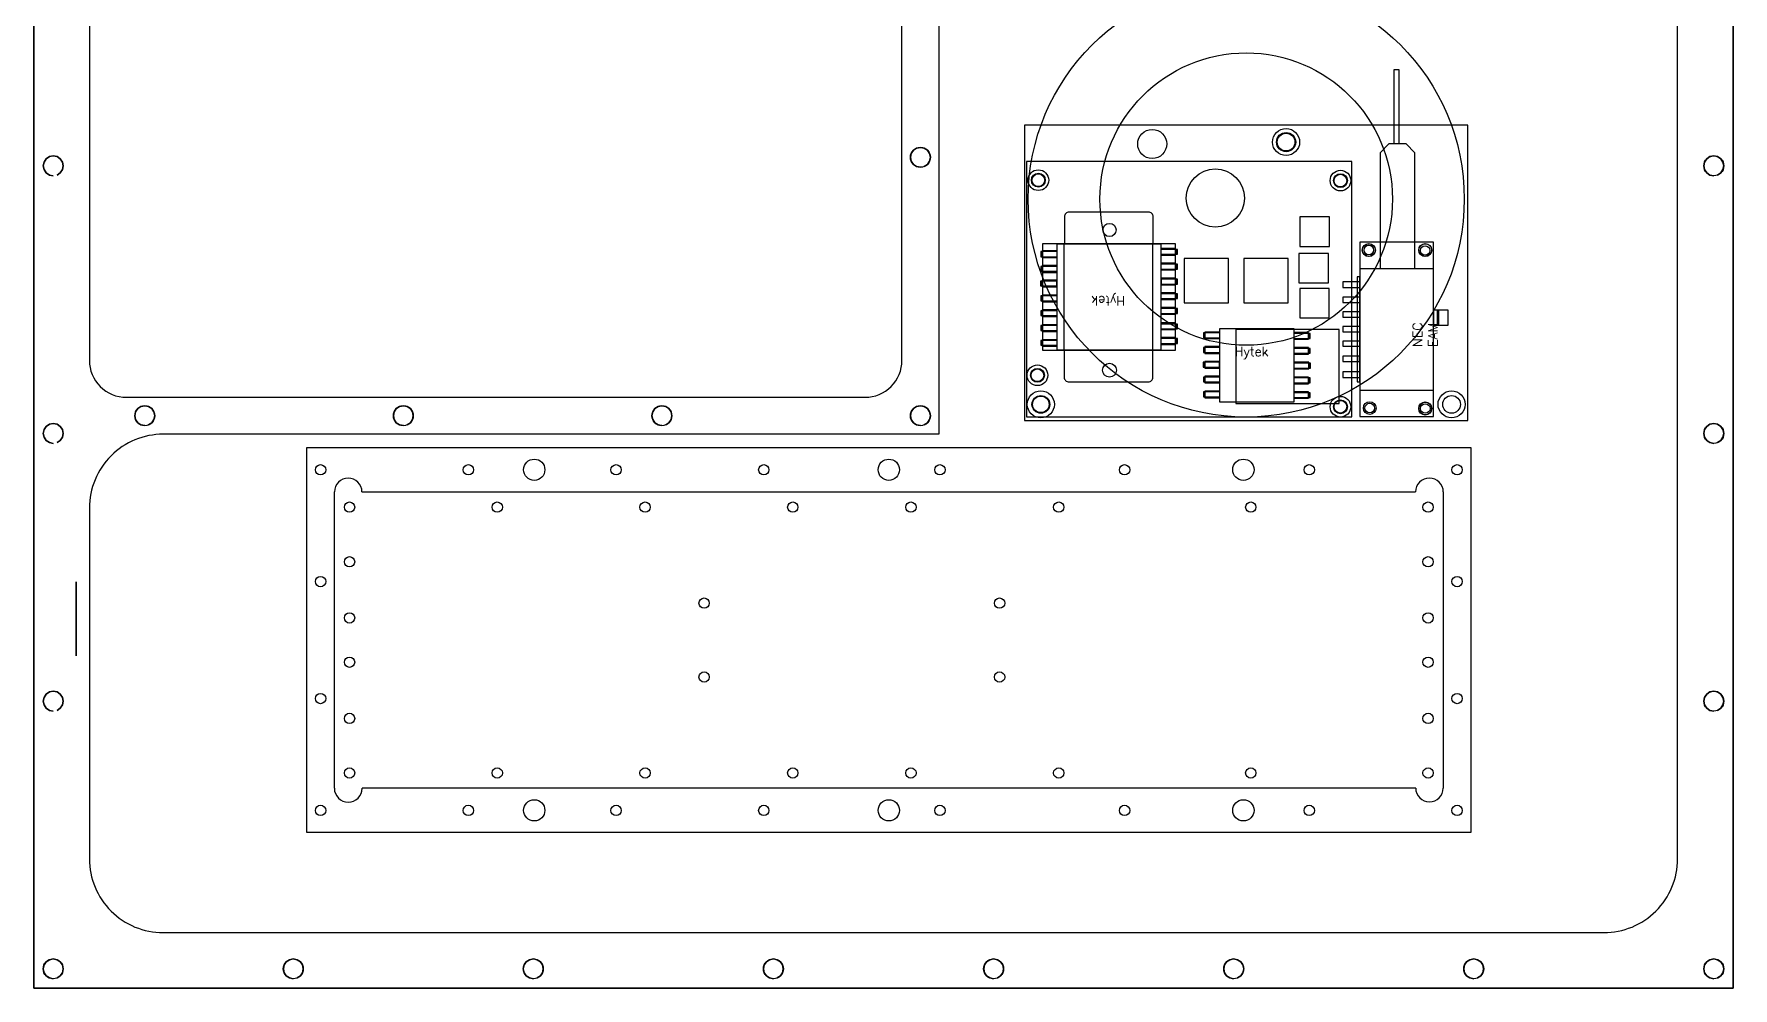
# Model space of a CAD drawing. Extents: x -6.9 to 11.5, y 0 to 13.
# Drawn here: x 0 to 11.5, y 0 to 6.46 of the extents above; entities that cross this region are included whole.
import ezdxf

# ---------------------------------------------------------------- set-up
doc = ezdxf.new("R2010")
doc.units = 0
doc.header["$MEASUREMENT"] = 0
doc.layers.get('0').update_dxf_attribs({"linetype": 'CONTINUOUS'})
for name, color, linetype in [('OTX', 6, 'CONTINUOUS'), ('PAM_INBOX', 5, 'CONTINUOUS'), ('PAXBOX', 1, 'CONTINUOUS')]:
    doc.layers.add(name, color=color, linetype=linetype)
doc.styles.get("Standard").update_dxf_attribs({"font": 'txt.shx'})

# ---------------------------------------------------------------- blocks, each defined once
blk = doc.blocks.new('PAM')
at = {"color": 7, "linetype": 'CONTINUOUS'}
for p, q in [((0, 0, -0.68), (0, 2.606, -0.68)), ((0, 2.606, -0.68), (7.88, 2.606, -0.68)), ((7.88, 2.606, -0.68), (7.88, 0, -0.68)), ((0.187, 0.3, -0.68), (0.187, 2.306, -0.68)), ((0.374, 2.306, -0.68), (7.505, 2.306, -0.68)), ((7.693, 2.306, -0.68), (7.693, 0.3, -0.68)), ((7.506, 0.3, -0.68), (0.375, 0.3, -0.68)), ((7.88, 0, -0.68), (0, 0, -0.68))]:
    blk.add_line(p, q, dxfattribs=at)
for centre, radius in [((0.094, 2.456), 0.035), ((1.094, 2.456), 0.035), ((1.54, 2.456), 0.072), ((2.094, 2.456), 0.035), ((3.094, 2.456), 0.035), ((3.94, 2.456), 0.072), ((4.286, 2.456), 0.035), ((5.536, 2.456), 0.035), ((6.34, 2.456), 0.072), ((6.786, 2.456), 0.035), ((7.786, 2.456), 0.035), ((0.094, 1.699), 0.035), ((7.786, 1.699), 0.035), ((0.094, 0.907), 0.035), ((7.786, 0.907), 0.035), ((0.094, 0.15), 0.035), ((1.094, 0.15), 0.035), ((1.54, 0.15), 0.072), ((2.094, 0.15), 0.035), ((3.094, 0.15), 0.035), ((3.94, 0.15), 0.072), ((4.286, 0.15), 0.035), ((5.536, 0.15), 0.035), ((6.34, 0.15), 0.072), ((6.786, 0.15), 0.035), ((7.786, 0.15), 0.035)]:
    blk.add_circle(centre, radius)
for centre in [(0.29, 2.203, -0.68), (1.29, 2.203, -0.68), (2.29, 2.203, -0.68), (3.29, 2.203, -0.68), (4.09, 2.203, -0.68), (5.09, 2.203, -0.68), (6.39, 2.203, -0.68), (7.59, 2.203, -0.68), (0.29, 1.833, -0.68), (7.59, 1.833, -0.68), (2.69, 1.553, -0.68), (4.69, 1.553, -0.68), (0.29, 1.453, -0.68), (7.59, 1.453, -0.68), (0.29, 1.153, -0.68), (7.59, 1.153, -0.68), (2.69, 1.053, -0.68), (4.69, 1.053, -0.68), (0.29, 0.773, -0.68), (7.59, 0.773, -0.68), (0.29, 0.403, -0.68), (1.29, 0.403, -0.68), (2.29, 0.403, -0.68), (3.29, 0.403, -0.68), (4.09, 0.403, -0.68), (5.09, 0.403, -0.68), (6.39, 0.403, -0.68), (7.59, 0.403, -0.68)]:
    blk.add_circle(centre, 0.035, dxfattribs=at)
for centre, radius, start, end in [((0.281, 2.306, -0.68), 0.093, 0, 180), ((7.599, 2.306, -0.68), 0.094, 0, 180), ((0.281, 0.3, -0.68), 0.094, 180, 360), ((7.599, 0.3, -0.68), 0.093, 180, 360)]:
    blk.add_arc(centre, radius, start, end)
blk = doc.blocks.new('OTX')
for p, q in [((0.472, 2.732, 1), (1.197, 2.732, 1)), ((0.472, 2.132, 1), (1.197, 2.133, 1))]:
    blk.add_line(p, q)
for points in [[(0, 0), (2, 0), (2, 3), (0, 3)], [(0.117, 1.57), (0.117, 0.87), (0.617, 0.87), (0.617, 1.57)]]:
    blk.add_lwpolyline(points, close=True)
for points, elevation in [([(0.025, 0.786), (1.755, 0.786), (1.755, 2.986), (0.025, 2.986)], 1), ([(1.197, 1.979), (1.197, 2.879), (0.477, 2.879), (0.477, 1.979)], 1), ([(0.548, 2.78), (0.548, 2.88), (0.503, 2.88), (0.503, 2.78)], 0.875), ([(0.51, 2.891), (0.51, 2.78), (0.543, 2.78), (0.543, 2.891)], 0.875), ([(0.538, 2.888), (0.538, 2.883), (0.514, 2.883), (0.514, 2.888)], 0.875), ([(0.648, 2.78), (0.648, 2.88), (0.603, 2.88), (0.603, 2.78)], 0.875), ([(0.61, 2.891), (0.61, 2.78), (0.643, 2.78), (0.643, 2.891)], 0.875), ([(0.638, 2.888), (0.638, 2.883), (0.614, 2.883), (0.614, 2.888)], 0.875), ([(0.749, 2.78), (0.749, 2.88), (0.704, 2.88), (0.704, 2.78)], 0.875), ([(0.711, 2.891), (0.711, 2.78), (0.744, 2.78), (0.744, 2.891)], 0.875), ([(0.739, 2.888), (0.739, 2.883), (0.715, 2.883), (0.715, 2.888)], 0.875), ([(0.849, 2.78), (0.849, 2.88), (0.804, 2.88), (0.804, 2.78)], 0.875), ([(0.811, 2.891), (0.811, 2.78), (0.844, 2.78), (0.844, 2.891)], 0.875), ([(0.839, 2.888), (0.839, 2.883), (0.815, 2.883), (0.815, 2.888)], 0.875), ([(0.95, 2.781), (0.95, 2.881), (0.905, 2.881), (0.905, 2.781)], 0.875), ([(0.912, 2.893), (0.912, 2.781), (0.945, 2.781), (0.945, 2.893)], 0.875), ([(0.94, 2.89), (0.94, 2.884), (0.916, 2.884), (0.916, 2.89)], 0.875), ([(1.05, 2.78), (1.05, 2.88), (1.004, 2.88), (1.004, 2.78)], 0.875), ([(1.011, 2.891), (1.011, 2.78), (1.044, 2.78), (1.044, 2.891)], 0.875), ([(1.039, 2.888), (1.039, 2.883), (1.016, 2.883), (1.016, 2.888)], 0.875), ([(1.149, 2.78), (1.149, 2.88), (1.104, 2.88), (1.104, 2.78)], 1), ([(1.11, 2.891), (1.11, 2.78), (1.144, 2.78), (1.144, 2.891)], 1), ([(1.139, 2.888), (1.139, 2.883), (1.115, 2.883), (1.115, 2.888)], 1), ([(0.477, 2.078), (0.477, 2.779), (1.197, 2.779), (1.197, 2.078)], 1.062), ([(0.516, 2.078), (0.516, 1.978), (0.562, 1.978), (0.562, 2.078)], 0.875), ([(0.555, 1.966), (0.555, 2.078), (0.522, 2.078), (0.522, 1.966)], 0.875), ([(0.616, 2.078), (0.616, 1.978), (0.661, 1.978), (0.661, 2.078)], 0.875), ([(0.654, 1.966), (0.654, 2.078), (0.621, 2.078), (0.621, 1.966)], 0.875), ([(0.721, 2.078), (0.721, 1.978), (0.766, 1.978), (0.766, 2.078)], 0.875), ([(0.759, 1.966), (0.759, 2.078), (0.726, 2.078), (0.726, 1.966)], 0.875), ([(0.82, 2.078), (0.82, 1.978), (0.865, 1.978), (0.865, 2.078)], 0.875), ([(0.859, 1.966), (0.859, 2.078), (0.826, 2.078), (0.826, 1.966)], 0.875), ([(0.919, 2.076), (0.919, 1.976), (0.965, 1.976), (0.965, 2.076)], 0.875), ([(0.958, 1.964), (0.958, 2.076), (0.925, 2.076), (0.925, 1.964)], 0.875), ([(1.02, 2.078), (1.02, 1.978), (1.066, 1.978), (1.066, 2.078)], 0.875), ([(1.059, 1.966), (1.059, 2.078), (1.026, 2.078), (1.026, 1.966)], 0.875), ([(1.12, 2.078), (1.12, 1.978), (1.166, 1.978), (1.166, 2.078)], 0.875), ([(1.159, 1.966), (1.159, 2.078), (1.126, 2.078), (1.126, 1.966)], 0.875), ([(0.527, 1.969), (0.527, 1.974), (0.55, 1.974), (0.55, 1.969)], 0.875), ([(0.626, 1.969), (0.626, 1.974), (0.65, 1.974), (0.65, 1.969)], 0.875), ([(0.731, 1.969), (0.731, 1.974), (0.755, 1.974), (0.755, 1.969)], 0.875), ([(0.831, 1.969), (0.831, 1.974), (0.854, 1.974), (0.854, 1.969)], 0.875), ([(0.93, 1.968), (0.93, 1.973), (0.953, 1.973), (0.953, 1.968)], 0.875), ([(1.031, 1.969), (1.031, 1.974), (1.054, 1.974), (1.054, 1.969)], 0.875), ([(1.131, 1.969), (1.131, 1.974), (1.154, 1.974), (1.154, 1.969)], 0.875), ([(0.797, 1.62), (1.097, 1.62), (1.097, 1.92), (0.797, 1.92)], 1.062), ([(0.2, 1.679), (0.2, 1.779), (0.155, 1.779), (0.155, 1.679)], 0.938), ([(0.162, 1.79), (0.162, 1.679), (0.195, 1.679), (0.195, 1.79)], 0.938), ([(0.19, 1.787), (0.19, 1.782), (0.166, 1.782), (0.166, 1.787)], 0.938), ([(0.3, 1.679), (0.3, 1.779), (0.255, 1.779), (0.255, 1.679)], 0.938), ([(0.262, 1.79), (0.262, 1.679), (0.295, 1.679), (0.295, 1.79)], 0.938), ([(0.29, 1.787), (0.29, 1.782), (0.266, 1.782), (0.266, 1.787)], 0.938), ([(0.401, 1.68), (0.401, 1.78), (0.356, 1.78), (0.356, 1.68)], 0.938), ([(0.363, 1.792), (0.363, 1.68), (0.396, 1.68), (0.396, 1.792)], 0.938), ([(0.391, 1.789), (0.391, 1.783), (0.367, 1.783), (0.367, 1.789)], 0.938), ([(0.501, 1.679), (0.501, 1.779), (0.455, 1.779), (0.455, 1.679)], 0.938), ([(0.462, 1.79), (0.462, 1.679), (0.495, 1.679), (0.495, 1.79)], 0.938), ([(0.49, 1.787), (0.49, 1.782), (0.467, 1.782), (0.467, 1.787)], 0.938), ([(0.6, 1.679), (0.6, 1.779), (0.555, 1.779), (0.555, 1.679)], 0.938), ([(0.561, 1.79), (0.561, 1.679), (0.595, 1.679), (0.595, 1.79)], 0.938), ([(0.59, 1.787), (0.59, 1.782), (0.566, 1.782), (0.566, 1.787)], 0.938), ([(0.624, 1.678), (0.624, 1.178), (0.124, 1.178), (0.124, 1.678)], 0.938), ([(0.797, 1.217), (1.097, 1.217), (1.097, 1.517), (0.797, 1.517)], 1.062), ([(0.151, 1.178), (0.151, 1.078), (0.196, 1.078), (0.196, 1.178)], 0.938), ([(0.189, 1.067), (0.189, 1.178), (0.156, 1.178), (0.156, 1.067)], 0.938), ([(0.25, 1.178), (0.25, 1.078), (0.295, 1.078), (0.295, 1.178)], 0.938), ([(0.289, 1.067), (0.289, 1.178), (0.256, 1.178), (0.256, 1.067)], 0.938), ([(0.35, 1.177), (0.35, 1.077), (0.395, 1.077), (0.395, 1.177)], 0.938), ([(0.388, 1.065), (0.388, 1.177), (0.355, 1.177), (0.355, 1.065)], 0.938), ([(0.451, 1.178), (0.451, 1.078), (0.496, 1.078), (0.496, 1.178)], 0.938), ([(0.489, 1.067), (0.489, 1.178), (0.456, 1.178), (0.456, 1.067)], 0.938), ([(0.551, 1.178), (0.551, 1.078), (0.596, 1.078), (0.596, 1.178)], 0.938), ([(0.589, 1.067), (0.589, 1.178), (0.556, 1.178), (0.556, 1.067)], 0.938), ([(0.161, 1.07), (0.161, 1.075), (0.185, 1.075), (0.185, 1.07)], 0.938), ([(0.261, 1.07), (0.261, 1.075), (0.284, 1.075), (0.284, 1.07)], 0.938), ([(0.36, 1.068), (0.36, 1.074), (0.384, 1.074), (0.384, 1.068)], 0.938), ([(0.461, 1.07), (0.461, 1.075), (0.484, 1.075), (0.484, 1.07)], 0.938), ([(0.561, 1.07), (0.561, 1.075), (0.585, 1.075), (0.585, 1.07)], 0.938), ([(0.695, 0.938), (0.895, 0.938), (0.895, 1.138), (0.695, 1.138)], 0.938), ([(0.932, 0.943), (1.132, 0.943), (1.132, 1.143), (0.932, 1.143)], 0.938), ([(1.179, 0.937), (1.379, 0.937), (1.379, 1.137), (1.179, 1.137)], 0.938), ([(0.293, 0.732), (0.33, 0.732), (0.33, 0.845), (0.293, 0.845)], 0.938), ([(0.4, 0.733), (0.437, 0.733), (0.437, 0.846), (0.4, 0.846)], 0.938), ([(0.503, 0.732), (0.539, 0.732), (0.539, 0.845), (0.503, 0.845)], 0.938), ([(0.601, 0.732), (0.637, 0.732), (0.637, 0.845), (0.601, 0.845)], 0.938), ([(0.7, 0.732), (0.736, 0.732), (0.736, 0.845), (0.7, 0.845)], 0.938), ([(0.8, 0.732), (0.837, 0.732), (0.837, 0.845), (0.8, 0.845)], 0.938), ([(0.902, 0.732), (0.939, 0.732), (0.939, 0.845), (0.902, 0.845)], 0.938), ([(0.263, 0.732), (0.973, 0.732), (0.973, 0.75), (0.263, 0.75)], 0.938), ([(1.03, 0.358), (1.813, 0.358), (1.873, 0.418), (1.873, 0.534), (1.813, 0.594), (1.03, 0.594)], 1), ([(1.873, 0.498), (2.377, 0.498), (2.377, 0.466), (1.873, 0.466)], 1.058), ([(0.647, 0.132), (0.747, 0.132), (0.747, 0.232), (0.647, 0.232)], 1.012), ([(0.647, 0.196), (0.747, 0.196), (0.747, 0.207), (0.647, 0.207)], 0.938)]:
    blk.add_lwpolyline(points, close=True, dxfattribs=dict(elevation=elevation))
at = {"elevation": 1}
for points in [[(0.477, 2.132), (0.477, 2.732), (0.293, 2.732, 0.414214), (0.262, 2.7), (0.262, 2.163, 0.414214), (0.293, 2.132)], [(1.412, 2.161), (1.412, 2.699, 0.414214), (1.38, 2.73), (1.197, 2.73), (1.197, 2.13), (1.38, 2.13, 0.414214)]]:
    blk.add_lwpolyline(points, format="xyb", close=True, dxfattribs=at)
at = {"ltscale": 1.5, "elevation": 1}
for points in [[(0.027, 0.232), (1.208, 0.232), (1.208, 0.732), (0.027, 0.732)], [(0.207, 0.232), (1.028, 0.232), (1.028, 0.732), (0.207, 0.732)]]:
    blk.add_lwpolyline(points, close=True, dxfattribs=at)
for centre, radius in [((0.11, 2.89, 0.938), 0.0915), ((1.5, 1.5, 0.71), 1.476), ((0.11, 2.89, 0.938), 0.06), ((0.11, 2.89), 0.056), ((0.307, 2.913, 1), 0.07), ((0.307, 2.913, 1), 0.047), ((0.307, 2.913), 0.047), ((0.307, 2.913, 1), 0.043), ((1.628, 2.907, 1), 0.07), ((1.628, 2.907), 0.047), ((1.628, 2.907, 1), 0.043), ((0.341, 2.425), 0.047), ((1.5, 1.5, 0.71), 0.99), ((1.291, 2.425), 0.0445), ((1.873, 2.136, 0.062), 0.0985), ((1.507, 1.709, 1.647), 0.197), ((1.886, 1.23), 0.0915), ((1.886, 1.23), 0.065), ((1.886, 1.23), 0.06), ((0.094, 0.862, 1), 0.07), ((1.625, 0.862), 0.07), ((0.094, 0.862, 1), 0.047), ((0.094, 0.862, 1.062), 0.043), ((0.094, 0.862), 0.043), ((1.625, 0.862), 0.047), ((1.625, 0.862), 0.043), ((0.085, 0.664), 0.043), ((0.085, 0.664), 0.0323), ((1.155, 0.67, 1), 0.0441), ((1.155, 0.67, 1), 0.043), ((1.155, 0.67, 1), 0.0323), ((0.082, 0.288, 1), 0.0441), ((0.082, 0.288), 0.043), ((0.082, 0.288, 1), 0.0323), ((1.155, 0.288, 1), 0.0441), ((1.155, 0.288), 0.043), ((1.152, 0.289, 1), 0.0323), ((0.11, 0.11, 0.938), 0.0915), ((0.11, 0.11, 0.938), 0.06)]:
    blk.add_circle(centre, radius)
at = {"color": 5}
blk.add_circle((0.11, 0.11), 0.06, dxfattribs=at)
at = {"char_height": 0.0625, "width": 0.2054, "attachment_point": 1}
for insert, rotation in [((0.78, 2.32, 0.875), 90), ((0.499, 1.577, 0.938), 270)]:
    blk.add_mtext('Hytek', dxfattribs=dict(at, insert=insert, rotation=rotation))
at = {"insert": (0.499, 0.372), "char_height": 0.0625, "width": 0.2054, "attachment_point": 1}
blk.add_mtext('NEC EAM', dxfattribs=at)
blk = doc.blocks.new('DA15')
at = {"layer": 'PAXBOX'}
blk.add_lwpolyline([(0.162, 0.21), (1.149, 0.21, -0.466308), (1.189, 0.164), (1.129, -0.177, -0.36397), (1.089, -0.21), (0.222, -0.21, -0.36397), (0.182, -0.177), (0.122, 0.164, -0.466308)], format="xyb", close=True, dxfattribs=at)
for centre in [(0, 0), (1.311, 0)]:
    blk.add_circle(centre, 0.06, dxfattribs=at)
blk = doc.blocks.new('FOBULKHEAD')
at = {"layer": 'PAXBOX'}
for p, q in [((-0.073, 0.228), (-0.329, 0.078)), ((0.073, 0.228), (0.329, 0.078)), ((-0.096, 0), (0.096, 0)), ((0, 0), (0, 0.096)), ((0, 0), (0, -0.096)), ((-0.073, -0.228), (-0.329, -0.078)), ((0.073, -0.228), (0.329, -0.078))]:
    blk.add_line(p, q, dxfattribs=at)
for centre, radius in [((0, 0), 0.167), ((-0.264, 0), 0.045), ((0.264, 0), 0.045)]:
    blk.add_circle(centre, radius, dxfattribs=at)
for centre, radius, start, end in [((0, 0.086), 0.16, 62.8885, 117.1115), ((-0.283, 0), 0.09, 120.5361, 239.4639), ((0.283, 0), 0.09, 300.5361, 59.4639), ((0, -0.086), 0.16, 242.8885, 297.1115)]:
    blk.add_arc(centre, radius, start, end, dxfattribs=at)

msp = doc.modelspace()

# ---------------------------------------------------------------- linework, layer by layer
at = {"layer": 'PAXBOX', "extrusion": (-1, 0, 0)}
msp.add_line((0.285, 2.25, 1.076), (0.285, 2.326, 1), dxfattribs=at)
at = {"layer": 'PAXBOX'}
msp.add_lwpolyline([(0, 0), (11.5, 0), (11.5, 13), (0, 13)], close=True, dxfattribs=at)
at = {"layer": 'PAXBOX', "elevation": 0.375}
for points in [[(0.875, 9.25), (6.125, 9.25), (6.125, 3.75), (0.875, 3.75, 0.414214), (0.375, 3.25), (0.375, 0.875, 0.414214), (0.875, 0.375), (10.625, 0.375, 0.414214), (11.125, 0.875), (11.125, 12.125, 0.414214), (10.625, 12.625), (0.875, 12.625, 0.414214), (0.375, 12.125), (0.375, 9.75, 0.414214)], [(0.375, 4.25), (0.375, 4.25, 0.414214), (0.625, 4), (5.625, 4, 0.414214), (5.875, 4.25), (5.875, 8.75, 0.414214), (5.625, 9), (0.625, 9, 0.414214), (0.375, 8.75)]]:
    msp.add_lwpolyline(points, format="xyb", close=True, dxfattribs=at)
at = {"layer": 'PAXBOX', "extrusion": (-1, 0, 0), "elevation": -0.285}
msp.add_lwpolyline([(-2.75, 1.42), (-2.75, 1.08), (-2.67, 1), (-2.326, 1), (-2.25, 1.076), (-2.25, 1.424), (-2.326, 1.5), (-2.67, 1.5)], close=True, dxfattribs=at)
at = {"layer": 'PAXBOX'}
for centre in [(6, 5.625, 2), (11.37, 5.567, 2), (0.75, 3.875, 2), (2.5, 3.875, 2), (4.25, 3.875, 2), (6, 3.875, 2), (11.37, 3.755, 2), (11.37, 1.942, 2), (0.13, 0.13, 2), (1.755, 0.13, 2), (3.38, 0.13, 2), (5.005, 0.13, 2), (6.495, 0.13, 2), (8.12, 0.13, 2), (9.745, 0.13, 2), (11.37, 0.13, 2)]:
    msp.add_circle(centre, 0.0675, dxfattribs=at)
at = {"layer": 'PAXBOX', "extrusion": (-1, 0, 0)}
for centre, radius in [((-2.67, 1.42, -0.285), 0.051), ((-2.67, 1.08, -0.285), 0.051), ((-2.5, 1.25, -0.285), 0.125), ((-2.33, 1.42, -0.285), 0.051), ((-2.33, 1.08, -0.285), 0.051)]:
    msp.add_circle(centre, radius, dxfattribs=at)

# ---------------------------------------------------------------- block references
at = {"layer": 'OTX', "rotation": 90}
msp.add_blockref('OTX', (9.705, 3.842, -0.062), dxfattribs=at)
at = {"layer": 'PAM_INBOX'}
msp.add_blockref('PAM', (1.846, 1.053, 0.68), dxfattribs=at)
at = {"layer": 'PAXBOX', "extrusion": (1, 0, 0)}
msp.add_blockref('DA15', (4.689, 1.25), dxfattribs=at)
at = {"layer": 'PAXBOX', "extrusion": (0, -1, 0)}
for p in [(7.5, 1.5), (9, 1.5)]:
    msp.add_blockref('FOBULKHEAD', p, dxfattribs=at)

# ---------------------------------------------------------------- meshes
at = {"layer": 'PAXBOX'}
mesh = msp.add_polymesh((6, 3), dxfattribs=at)
for k, corner in enumerate([(11.5, 13), (11.5, 13, 0.375), (11.5, 13, 0.375), (0, 13), (0, 13, 0.375), (0, 13, 0.375), (0, 0), (0, 0, 0.375), (0, 13, 0.375), (11.5, 0), (11.5, 0, 0.375), (11.5, 13, 0.375), (11.5, 0), (11.5, 0), (11.5, 13), (0, 0), (0, 0), (0, 13)]):
    mesh.set_mesh_vertex(divmod(k, 3), corner)
mesh = msp.add_polymesh((2, 16), dxfattribs=dict(at, n_close=True))
for k, corner in enumerate([(6.026, 5.563, 1.5), (6.048, 5.577, 1.5), (6.062, 5.599, 1.5), (6.067, 5.625, 1.5), (6.062, 5.651, 1.5), (6.048, 5.673, 1.5), (6.026, 5.687, 1.5), (6, 5.692, 1.5), (5.974, 5.687, 1.5), (5.952, 5.673, 1.5), (5.938, 5.651, 1.5), (5.933, 5.625, 1.5), (5.938, 5.599, 1.5), (5.952, 5.577, 1.5), (5.974, 5.563, 1.5), (6, 5.558, 1.5), (6.026, 5.563, 2), (6.048, 5.577, 2), (6.062, 5.599, 2), (6.067, 5.625, 2), (6.062, 5.651, 2), (6.048, 5.673, 2), (6.026, 5.687, 2), (6, 5.692, 2), (5.974, 5.687, 2), (5.952, 5.673, 2), (5.938, 5.651, 2), (5.933, 5.625, 2), (5.938, 5.599, 2), (5.952, 5.577, 2), (5.974, 5.563, 2), (6, 5.558, 2)]):
    mesh.set_mesh_vertex(divmod(k, 16), corner)
mesh = msp.add_polymesh((2, 16), dxfattribs=dict(at, n_close=True))
for k, corner in enumerate([(0.156, 5.505, 1.5), (0.178, 5.52, 1.5), (0.192, 5.542, 1.5), (0.198, 5.567, 1.5), (0.192, 5.593, 1.5), (0.178, 5.615, 1.5), (0.156, 5.63, 1.5), (0.13, 5.635, 1.5), (0.104, 5.63, 1.5), (0.082, 5.615, 1.5), (0.068, 5.593, 1.5), (0.062, 5.567, 1.5), (0.068, 5.542, 1.5), (0.082, 5.52, 1.5), (0.104, 5.505, 1.5), (0.13, 5.5, 1.5), (0.156, 5.505, 2), (0.178, 5.52, 2), (0.192, 5.542, 2), (0.198, 5.567, 2), (0.192, 5.593, 2), (0.178, 5.615, 2), (0.156, 5.63, 2), (0.13, 5.635, 2), (0.104, 5.63, 2), (0.082, 5.615, 2), (0.068, 5.593, 2), (0.062, 5.567, 2), (0.068, 5.542, 2), (0.082, 5.52, 2), (0.104, 5.505, 2), (0.13, 5.5, 2)]):
    mesh.set_mesh_vertex(divmod(k, 16), corner)
mesh = msp.add_polymesh((2, 16), dxfattribs=dict(at, n_close=True))
for k, corner in enumerate([(11.396, 5.505, 1.5), (11.418, 5.52, 1.5), (11.432, 5.542, 1.5), (11.438, 5.567, 1.5), (11.432, 5.593, 1.5), (11.418, 5.615, 1.5), (11.396, 5.63, 1.5), (11.37, 5.635, 1.5), (11.344, 5.63, 1.5), (11.322, 5.615, 1.5), (11.308, 5.593, 1.5), (11.303, 5.567, 1.5), (11.308, 5.542, 1.5), (11.322, 5.52, 1.5), (11.344, 5.505, 1.5), (11.37, 5.5, 1.5), (11.396, 5.505, 2), (11.418, 5.52, 2), (11.432, 5.542, 2), (11.438, 5.567, 2), (11.432, 5.593, 2), (11.418, 5.615, 2), (11.396, 5.63, 2), (11.37, 5.635, 2), (11.344, 5.63, 2), (11.322, 5.615, 2), (11.308, 5.593, 2), (11.303, 5.567, 2), (11.308, 5.542, 2), (11.322, 5.52, 2), (11.344, 5.505, 2), (11.37, 5.5, 2)]):
    mesh.set_mesh_vertex(divmod(k, 16), corner)
mesh = msp.add_polymesh((2, 16), dxfattribs=dict(at, n_close=True))
for k, corner in enumerate([(0.776, 3.813, 1.5), (0.798, 3.827, 1.5), (0.812, 3.849, 1.5), (0.818, 3.875, 1.5), (0.812, 3.901, 1.5), (0.798, 3.923, 1.5), (0.776, 3.937, 1.5), (0.75, 3.942, 1.5), (0.724, 3.937, 1.5), (0.702, 3.923, 1.5), (0.688, 3.901, 1.5), (0.682, 3.875, 1.5), (0.688, 3.849, 1.5), (0.702, 3.827, 1.5), (0.724, 3.813, 1.5), (0.75, 3.808, 1.5), (0.776, 3.813, 2), (0.798, 3.827, 2), (0.812, 3.849, 2), (0.818, 3.875, 2), (0.812, 3.901, 2), (0.798, 3.923, 2), (0.776, 3.937, 2), (0.75, 3.942, 2), (0.724, 3.937, 2), (0.702, 3.923, 2), (0.688, 3.901, 2), (0.682, 3.875, 2), (0.688, 3.849, 2), (0.702, 3.827, 2), (0.724, 3.813, 2), (0.75, 3.808, 2)]):
    mesh.set_mesh_vertex(divmod(k, 16), corner)
mesh = msp.add_polymesh((2, 16), dxfattribs=dict(at, n_close=True))
for k, corner in enumerate([(2.526, 3.813, 1.5), (2.548, 3.827, 1.5), (2.562, 3.849, 1.5), (2.567, 3.875, 1.5), (2.562, 3.901, 1.5), (2.548, 3.923, 1.5), (2.526, 3.937, 1.5), (2.5, 3.942, 1.5), (2.474, 3.937, 1.5), (2.452, 3.923, 1.5), (2.438, 3.901, 1.5), (2.433, 3.875, 1.5), (2.438, 3.849, 1.5), (2.452, 3.827, 1.5), (2.474, 3.813, 1.5), (2.5, 3.808, 1.5), (2.526, 3.813, 2), (2.548, 3.827, 2), (2.562, 3.849, 2), (2.567, 3.875, 2), (2.562, 3.901, 2), (2.548, 3.923, 2), (2.526, 3.937, 2), (2.5, 3.942, 2), (2.474, 3.937, 2), (2.452, 3.923, 2), (2.438, 3.901, 2), (2.433, 3.875, 2), (2.438, 3.849, 2), (2.452, 3.827, 2), (2.474, 3.813, 2), (2.5, 3.808, 2)]):
    mesh.set_mesh_vertex(divmod(k, 16), corner)
mesh = msp.add_polymesh((2, 16), dxfattribs=dict(at, n_close=True))
for k, corner in enumerate([(4.276, 3.813, 1.5), (4.298, 3.827, 1.5), (4.312, 3.849, 1.5), (4.317, 3.875, 1.5), (4.312, 3.901, 1.5), (4.298, 3.923, 1.5), (4.276, 3.937, 1.5), (4.25, 3.942, 1.5), (4.224, 3.937, 1.5), (4.202, 3.923, 1.5), (4.188, 3.901, 1.5), (4.183, 3.875, 1.5), (4.188, 3.849, 1.5), (4.202, 3.827, 1.5), (4.224, 3.813, 1.5), (4.25, 3.808, 1.5), (4.276, 3.813, 2), (4.298, 3.827, 2), (4.312, 3.849, 2), (4.317, 3.875, 2), (4.312, 3.901, 2), (4.298, 3.923, 2), (4.276, 3.937, 2), (4.25, 3.942, 2), (4.224, 3.937, 2), (4.202, 3.923, 2), (4.188, 3.901, 2), (4.183, 3.875, 2), (4.188, 3.849, 2), (4.202, 3.827, 2), (4.224, 3.813, 2), (4.25, 3.808, 2)]):
    mesh.set_mesh_vertex(divmod(k, 16), corner)
mesh = msp.add_polymesh((2, 16), dxfattribs=dict(at, n_close=True))
for k, corner in enumerate([(6.026, 3.813, 1.5), (6.048, 3.827, 1.5), (6.062, 3.849, 1.5), (6.067, 3.875, 1.5), (6.062, 3.901, 1.5), (6.048, 3.923, 1.5), (6.026, 3.937, 1.5), (6, 3.942, 1.5), (5.974, 3.937, 1.5), (5.952, 3.923, 1.5), (5.938, 3.901, 1.5), (5.933, 3.875, 1.5), (5.938, 3.849, 1.5), (5.952, 3.827, 1.5), (5.974, 3.813, 1.5), (6, 3.808, 1.5), (6.026, 3.813, 2), (6.048, 3.827, 2), (6.062, 3.849, 2), (6.067, 3.875, 2), (6.062, 3.901, 2), (6.048, 3.923, 2), (6.026, 3.937, 2), (6, 3.942, 2), (5.974, 3.937, 2), (5.952, 3.923, 2), (5.938, 3.901, 2), (5.933, 3.875, 2), (5.938, 3.849, 2), (5.952, 3.827, 2), (5.974, 3.813, 2), (6, 3.808, 2)]):
    mesh.set_mesh_vertex(divmod(k, 16), corner)
mesh = msp.add_polymesh((2, 16), dxfattribs=dict(at, n_close=True))
for k, corner in enumerate([(0.156, 3.693, 1.5), (0.178, 3.707, 1.5), (0.192, 3.729, 1.5), (0.198, 3.755, 1.5), (0.192, 3.781, 1.5), (0.178, 3.803, 1.5), (0.156, 3.817, 1.5), (0.13, 3.822, 1.5), (0.104, 3.817, 1.5), (0.082, 3.803, 1.5), (0.068, 3.781, 1.5), (0.062, 3.755, 1.5), (0.068, 3.729, 1.5), (0.082, 3.707, 1.5), (0.104, 3.693, 1.5), (0.13, 3.688, 1.5), (0.156, 3.693, 2), (0.178, 3.707, 2), (0.192, 3.729, 2), (0.198, 3.755, 2), (0.192, 3.781, 2), (0.178, 3.803, 2), (0.156, 3.817, 2), (0.13, 3.822, 2), (0.104, 3.817, 2), (0.082, 3.803, 2), (0.068, 3.781, 2), (0.062, 3.755, 2), (0.068, 3.729, 2), (0.082, 3.707, 2), (0.104, 3.693, 2), (0.13, 3.688, 2)]):
    mesh.set_mesh_vertex(divmod(k, 16), corner)
mesh = msp.add_polymesh((2, 16), dxfattribs=dict(at, n_close=True))
for k, corner in enumerate([(11.396, 3.693, 1.5), (11.418, 3.707, 1.5), (11.432, 3.729, 1.5), (11.438, 3.755, 1.5), (11.432, 3.781, 1.5), (11.418, 3.803, 1.5), (11.396, 3.817, 1.5), (11.37, 3.822, 1.5), (11.344, 3.817, 1.5), (11.322, 3.803, 1.5), (11.308, 3.781, 1.5), (11.303, 3.755, 1.5), (11.308, 3.729, 1.5), (11.322, 3.707, 1.5), (11.344, 3.693, 1.5), (11.37, 3.688, 1.5), (11.396, 3.693, 2), (11.418, 3.707, 2), (11.432, 3.729, 2), (11.438, 3.755, 2), (11.432, 3.781, 2), (11.418, 3.803, 2), (11.396, 3.817, 2), (11.37, 3.822, 2), (11.344, 3.817, 2), (11.322, 3.803, 2), (11.308, 3.781, 2), (11.303, 3.755, 2), (11.308, 3.729, 2), (11.322, 3.707, 2), (11.344, 3.693, 2), (11.37, 3.688, 2)]):
    mesh.set_mesh_vertex(divmod(k, 16), corner)
mesh = msp.add_polymesh((2, 16), dxfattribs=dict(at, n_close=True))
for k, corner in enumerate([(0.156, 1.88, 1.5), (0.178, 1.895, 1.5), (0.192, 1.917, 1.5), (0.198, 1.942, 1.5), (0.192, 1.968, 1.5), (0.178, 1.99, 1.5), (0.156, 2.005, 1.5), (0.13, 2.01, 1.5), (0.104, 2.005, 1.5), (0.082, 1.99, 1.5), (0.068, 1.968, 1.5), (0.062, 1.942, 1.5), (0.068, 1.917, 1.5), (0.082, 1.895, 1.5), (0.104, 1.88, 1.5), (0.13, 1.875, 1.5), (0.156, 1.88, 2), (0.178, 1.895, 2), (0.192, 1.917, 2), (0.198, 1.942, 2), (0.192, 1.968, 2), (0.178, 1.99, 2), (0.156, 2.005, 2), (0.13, 2.01, 2), (0.104, 2.005, 2), (0.082, 1.99, 2), (0.068, 1.968, 2), (0.062, 1.942, 2), (0.068, 1.917, 2), (0.082, 1.895, 2), (0.104, 1.88, 2), (0.13, 1.875, 2)]):
    mesh.set_mesh_vertex(divmod(k, 16), corner)
mesh = msp.add_polymesh((2, 16), dxfattribs=dict(at, n_close=True))
for k, corner in enumerate([(11.396, 1.88, 1.5), (11.418, 1.895, 1.5), (11.432, 1.917, 1.5), (11.438, 1.942, 1.5), (11.432, 1.968, 1.5), (11.418, 1.99, 1.5), (11.396, 2.005, 1.5), (11.37, 2.01, 1.5), (11.344, 2.005, 1.5), (11.322, 1.99, 1.5), (11.308, 1.968, 1.5), (11.303, 1.942, 1.5), (11.308, 1.917, 1.5), (11.322, 1.895, 1.5), (11.344, 1.88, 1.5), (11.37, 1.875, 1.5), (11.396, 1.88, 2), (11.418, 1.895, 2), (11.432, 1.917, 2), (11.438, 1.942, 2), (11.432, 1.968, 2), (11.418, 1.99, 2), (11.396, 2.005, 2), (11.37, 2.01, 2), (11.344, 2.005, 2), (11.322, 1.99, 2), (11.308, 1.968, 2), (11.303, 1.942, 2), (11.308, 1.917, 2), (11.322, 1.895, 2), (11.344, 1.88, 2), (11.37, 1.875, 2)]):
    mesh.set_mesh_vertex(divmod(k, 16), corner)
mesh = msp.add_polymesh((2, 16), dxfattribs=dict(at, n_close=True))
for k, corner in enumerate([(0.156, 0.068, 1.5), (0.178, 0.082, 1.5), (0.192, 0.104, 1.5), (0.198, 0.13, 1.5), (0.192, 0.156, 1.5), (0.178, 0.178, 1.5), (0.156, 0.192, 1.5), (0.13, 0.198, 1.5), (0.104, 0.192, 1.5), (0.082, 0.178, 1.5), (0.068, 0.156, 1.5), (0.062, 0.13, 1.5), (0.068, 0.104, 1.5), (0.082, 0.082, 1.5), (0.104, 0.068, 1.5), (0.13, 0.062, 1.5), (0.156, 0.068, 2), (0.178, 0.082, 2), (0.192, 0.104, 2), (0.198, 0.13, 2), (0.192, 0.156, 2), (0.178, 0.178, 2), (0.156, 0.192, 2), (0.13, 0.198, 2), (0.104, 0.192, 2), (0.082, 0.178, 2), (0.068, 0.156, 2), (0.062, 0.13, 2), (0.068, 0.104, 2), (0.082, 0.082, 2), (0.104, 0.068, 2), (0.13, 0.062, 2)]):
    mesh.set_mesh_vertex(divmod(k, 16), corner)
mesh = msp.add_polymesh((2, 16), dxfattribs=dict(at, n_close=True))
for k, corner in enumerate([(1.781, 0.068, 1.5), (1.803, 0.082, 1.5), (1.817, 0.104, 1.5), (1.823, 0.13, 1.5), (1.817, 0.156, 1.5), (1.803, 0.178, 1.5), (1.781, 0.192, 1.5), (1.755, 0.198, 1.5), (1.729, 0.192, 1.5), (1.707, 0.178, 1.5), (1.693, 0.156, 1.5), (1.688, 0.13, 1.5), (1.693, 0.104, 1.5), (1.707, 0.082, 1.5), (1.729, 0.068, 1.5), (1.755, 0.062, 1.5), (1.781, 0.068, 2), (1.803, 0.082, 2), (1.817, 0.104, 2), (1.823, 0.13, 2), (1.817, 0.156, 2), (1.803, 0.178, 2), (1.781, 0.192, 2), (1.755, 0.198, 2), (1.729, 0.192, 2), (1.707, 0.178, 2), (1.693, 0.156, 2), (1.688, 0.13, 2), (1.693, 0.104, 2), (1.707, 0.082, 2), (1.729, 0.068, 2), (1.755, 0.062, 2)]):
    mesh.set_mesh_vertex(divmod(k, 16), corner)
mesh = msp.add_polymesh((2, 16), dxfattribs=dict(at, n_close=True))
for k, corner in enumerate([(3.406, 0.068, 1.5), (3.428, 0.082, 1.5), (3.442, 0.104, 1.5), (3.447, 0.13, 1.5), (3.442, 0.156, 1.5), (3.428, 0.178, 1.5), (3.406, 0.192, 1.5), (3.38, 0.198, 1.5), (3.354, 0.192, 1.5), (3.332, 0.178, 1.5), (3.318, 0.156, 1.5), (3.312, 0.13, 1.5), (3.318, 0.104, 1.5), (3.332, 0.082, 1.5), (3.354, 0.068, 1.5), (3.38, 0.062, 1.5), (3.406, 0.068, 2), (3.428, 0.082, 2), (3.442, 0.104, 2), (3.447, 0.13, 2), (3.442, 0.156, 2), (3.428, 0.178, 2), (3.406, 0.192, 2), (3.38, 0.198, 2), (3.354, 0.192, 2), (3.332, 0.178, 2), (3.318, 0.156, 2), (3.312, 0.13, 2), (3.318, 0.104, 2), (3.332, 0.082, 2), (3.354, 0.068, 2), (3.38, 0.062, 2)]):
    mesh.set_mesh_vertex(divmod(k, 16), corner)
mesh = msp.add_polymesh((2, 16), dxfattribs=dict(at, n_close=True))
for k, corner in enumerate([(5.031, 0.068, 1.5), (5.053, 0.082, 1.5), (5.067, 0.104, 1.5), (5.072, 0.13, 1.5), (5.067, 0.156, 1.5), (5.053, 0.178, 1.5), (5.031, 0.192, 1.5), (5.005, 0.198, 1.5), (4.979, 0.192, 1.5), (4.957, 0.178, 1.5), (4.943, 0.156, 1.5), (4.938, 0.13, 1.5), (4.943, 0.104, 1.5), (4.957, 0.082, 1.5), (4.979, 0.068, 1.5), (5.005, 0.062, 1.5), (5.031, 0.068, 2), (5.053, 0.082, 2), (5.067, 0.104, 2), (5.072, 0.13, 2), (5.067, 0.156, 2), (5.053, 0.178, 2), (5.031, 0.192, 2), (5.005, 0.198, 2), (4.979, 0.192, 2), (4.957, 0.178, 2), (4.943, 0.156, 2), (4.938, 0.13, 2), (4.943, 0.104, 2), (4.957, 0.082, 2), (4.979, 0.068, 2), (5.005, 0.062, 2)]):
    mesh.set_mesh_vertex(divmod(k, 16), corner)
mesh = msp.add_polymesh((2, 16), dxfattribs=dict(at, n_close=True))
for k, corner in enumerate([(6.521, 0.068, 1.5), (6.543, 0.082, 1.5), (6.557, 0.104, 1.5), (6.562, 0.13, 1.5), (6.557, 0.156, 1.5), (6.543, 0.178, 1.5), (6.521, 0.192, 1.5), (6.495, 0.198, 1.5), (6.469, 0.192, 1.5), (6.447, 0.178, 1.5), (6.433, 0.156, 1.5), (6.428, 0.13, 1.5), (6.433, 0.104, 1.5), (6.447, 0.082, 1.5), (6.469, 0.068, 1.5), (6.495, 0.062, 1.5), (6.521, 0.068, 2), (6.543, 0.082, 2), (6.557, 0.104, 2), (6.562, 0.13, 2), (6.557, 0.156, 2), (6.543, 0.178, 2), (6.521, 0.192, 2), (6.495, 0.198, 2), (6.469, 0.192, 2), (6.447, 0.178, 2), (6.433, 0.156, 2), (6.428, 0.13, 2), (6.433, 0.104, 2), (6.447, 0.082, 2), (6.469, 0.068, 2), (6.495, 0.062, 2)]):
    mesh.set_mesh_vertex(divmod(k, 16), corner)
mesh = msp.add_polymesh((2, 16), dxfattribs=dict(at, n_close=True))
for k, corner in enumerate([(8.146, 0.068, 1.5), (8.168, 0.082, 1.5), (8.182, 0.104, 1.5), (8.188, 0.13, 1.5), (8.182, 0.156, 1.5), (8.168, 0.178, 1.5), (8.146, 0.192, 1.5), (8.12, 0.198, 1.5), (8.094, 0.192, 1.5), (8.072, 0.178, 1.5), (8.058, 0.156, 1.5), (8.053, 0.13, 1.5), (8.058, 0.104, 1.5), (8.072, 0.082, 1.5), (8.094, 0.068, 1.5), (8.12, 0.062, 1.5), (8.146, 0.068, 2), (8.168, 0.082, 2), (8.182, 0.104, 2), (8.188, 0.13, 2), (8.182, 0.156, 2), (8.168, 0.178, 2), (8.146, 0.192, 2), (8.12, 0.198, 2), (8.094, 0.192, 2), (8.072, 0.178, 2), (8.058, 0.156, 2), (8.053, 0.13, 2), (8.058, 0.104, 2), (8.072, 0.082, 2), (8.094, 0.068, 2), (8.12, 0.062, 2)]):
    mesh.set_mesh_vertex(divmod(k, 16), corner)
mesh = msp.add_polymesh((2, 16), dxfattribs=dict(at, n_close=True))
for k, corner in enumerate([(9.771, 0.068, 1.5), (9.793, 0.082, 1.5), (9.807, 0.104, 1.5), (9.812, 0.13, 1.5), (9.807, 0.156, 1.5), (9.793, 0.178, 1.5), (9.771, 0.192, 1.5), (9.745, 0.198, 1.5), (9.719, 0.192, 1.5), (9.697, 0.178, 1.5), (9.683, 0.156, 1.5), (9.678, 0.13, 1.5), (9.683, 0.104, 1.5), (9.697, 0.082, 1.5), (9.719, 0.068, 1.5), (9.745, 0.062, 1.5), (9.771, 0.068, 2), (9.793, 0.082, 2), (9.807, 0.104, 2), (9.812, 0.13, 2), (9.807, 0.156, 2), (9.793, 0.178, 2), (9.771, 0.192, 2), (9.745, 0.198, 2), (9.719, 0.192, 2), (9.697, 0.178, 2), (9.683, 0.156, 2), (9.678, 0.13, 2), (9.683, 0.104, 2), (9.697, 0.082, 2), (9.719, 0.068, 2), (9.745, 0.062, 2)]):
    mesh.set_mesh_vertex(divmod(k, 16), corner)
mesh = msp.add_polymesh((2, 16), dxfattribs=dict(at, n_close=True))
for k, corner in enumerate([(11.396, 0.068, 1.5), (11.418, 0.082, 1.5), (11.432, 0.104, 1.5), (11.438, 0.13, 1.5), (11.432, 0.156, 1.5), (11.418, 0.178, 1.5), (11.396, 0.192, 1.5), (11.37, 0.198, 1.5), (11.344, 0.192, 1.5), (11.322, 0.178, 1.5), (11.308, 0.156, 1.5), (11.303, 0.13, 1.5), (11.308, 0.104, 1.5), (11.322, 0.082, 1.5), (11.344, 0.068, 1.5), (11.37, 0.062, 1.5), (11.396, 0.068, 2), (11.418, 0.082, 2), (11.432, 0.104, 2), (11.438, 0.13, 2), (11.432, 0.156, 2), (11.418, 0.178, 2), (11.396, 0.192, 2), (11.37, 0.198, 2), (11.344, 0.192, 2), (11.322, 0.178, 2), (11.308, 0.156, 2), (11.303, 0.13, 2), (11.308, 0.104, 2), (11.322, 0.082, 2), (11.344, 0.068, 2), (11.37, 0.062, 2)]):
    mesh.set_mesh_vertex(divmod(k, 16), corner)

doc.saveas('drawing.dxf')
